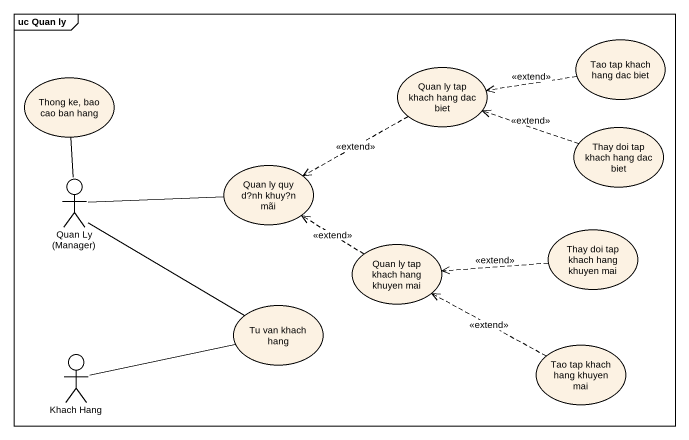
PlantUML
@startuml
mainframe uc Quan ly
usecase "Tao tap khach hang dac biet" as Tao_tap_khach_hang_dac_biet
usecase "Thong ke, bao cao ban hang" as Thong_ke_bao_cao_ban_hang
usecase "Quan ly tap khach hang dac biet" as Quan_ly_tap_khach_hang_dac
usecase "Thay doi tap khach hang dac biet" as Thay_doi_tap_khach_hang_dac
actor "Quan Ly (Manager)" as Quan_Ly_Manager
usecase "Quan ly quy d?nh khuy?n mãi" as Quan_ly_quy_d_nh_khuy_n_mãi
usecase "Quan ly tap khach hang khuyen mai" as Quan_ly_tap_khach_hang
usecase "Thay doi tap khach hang khuyen mai" as Thay_doi_tap_khach_hang
usecase "Tu van khach hang" as Tu_van_khach_hang
actor "Khach Hang" as Khach_Hang
usecase "Tao tap khach hang khuyen mai" as Tao_tap_khach_hang_khuyen
Tao_tap_khach_hang_dac_biet .left.> Quan_ly_tap_khach_hang_dac : <<extend>>
Quan_ly_tap_khach_hang_dac .left.> Quan_ly_quy_d_nh_khuy_n_mãi : <<extend>>
Thay_doi_tap_khach_hang_dac .left.> Quan_ly_tap_khach_hang_dac : <<extend>>
Quan_Ly_Manager -up- Thong_ke_bao_cao_ban_hang
Quan_Ly_Manager -right- Quan_ly_quy_d_nh_khuy_n_mãi
Quan_Ly_Manager -right- Tu_van_khach_hang
Quan_ly_tap_khach_hang .up.> Quan_ly_quy_d_nh_khuy_n_mãi : <<extend>>
Thay_doi_tap_khach_hang .left.> Quan_ly_tap_khach_hang : <<extend>>
Khach_Hang -right- Tu_van_khach_hang
Tao_tap_khach_hang_khuyen .left.> Quan_ly_tap_khach_hang : <<extend>>
@enduml
